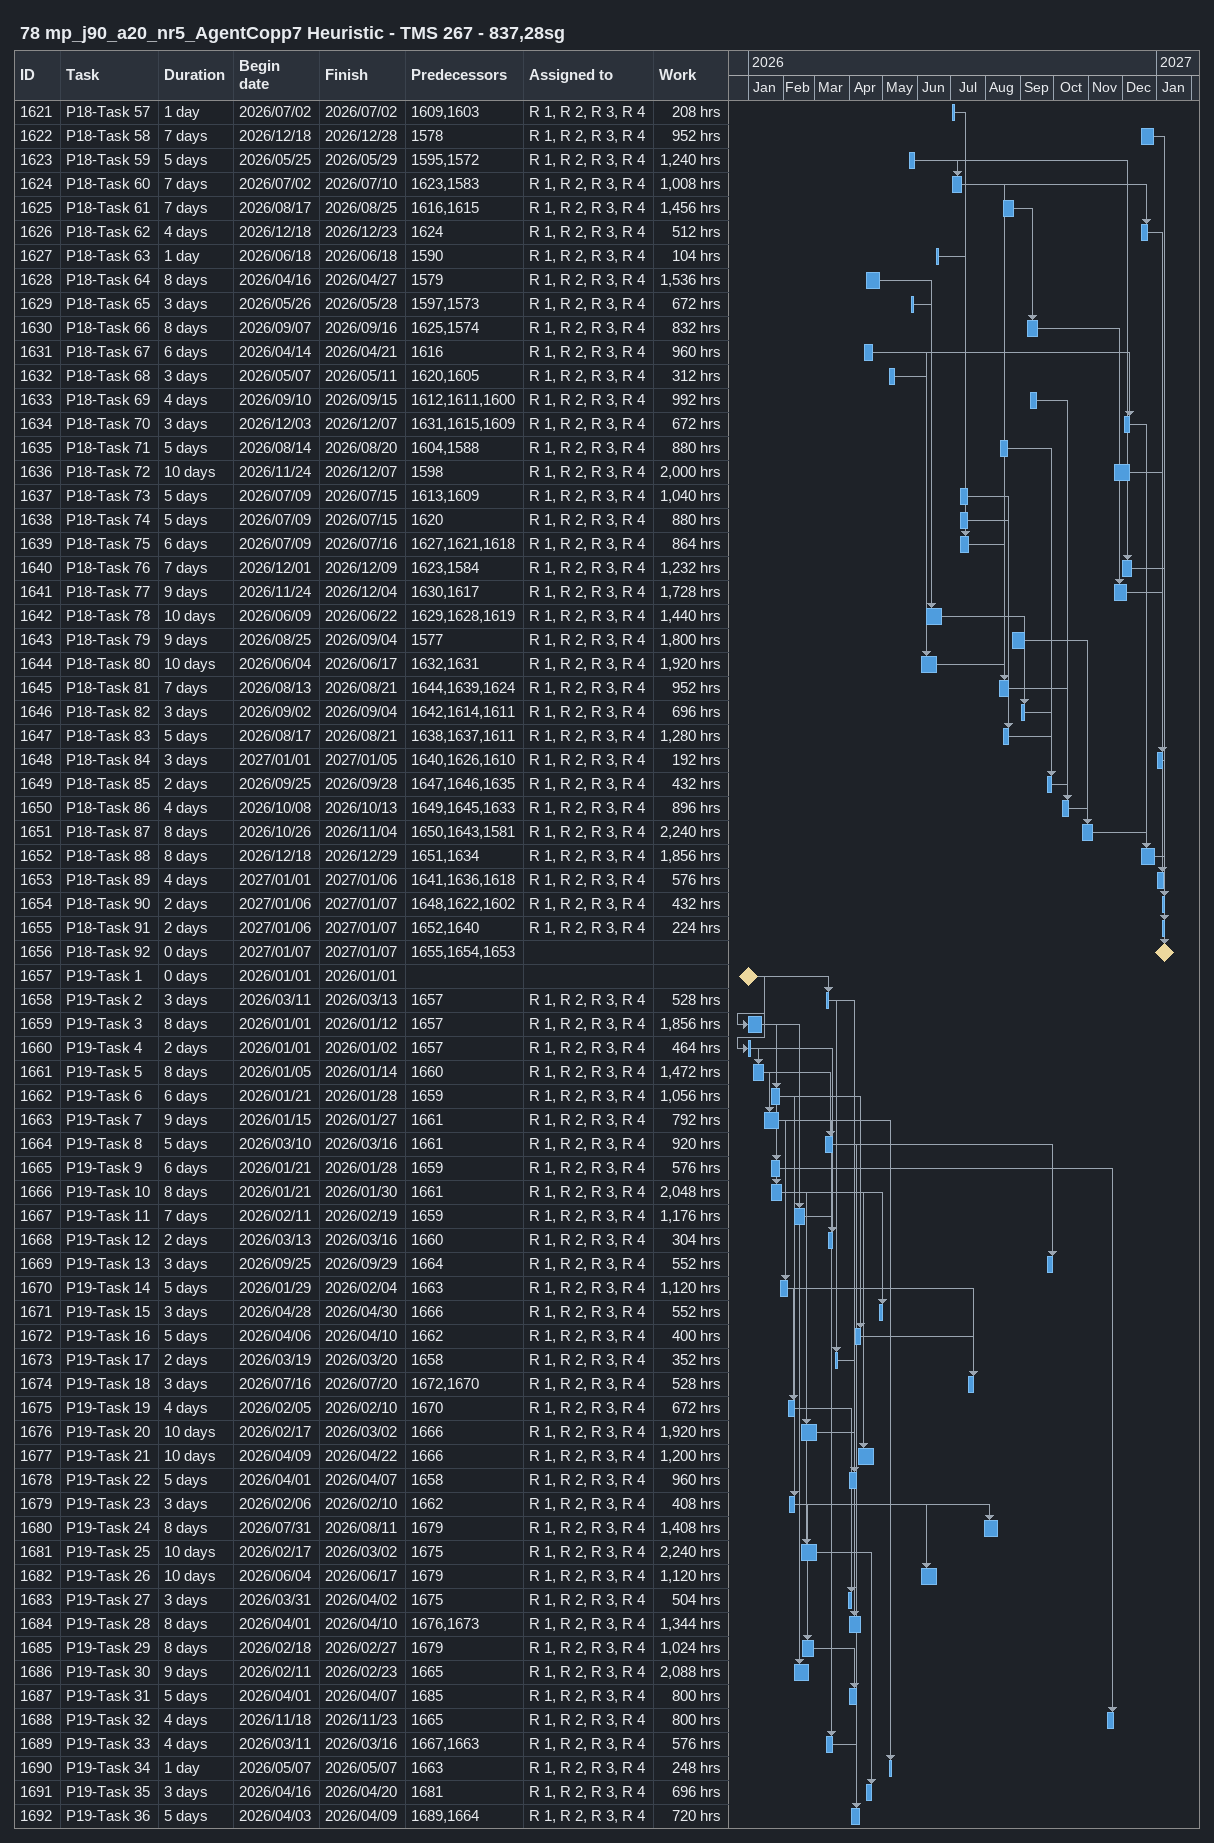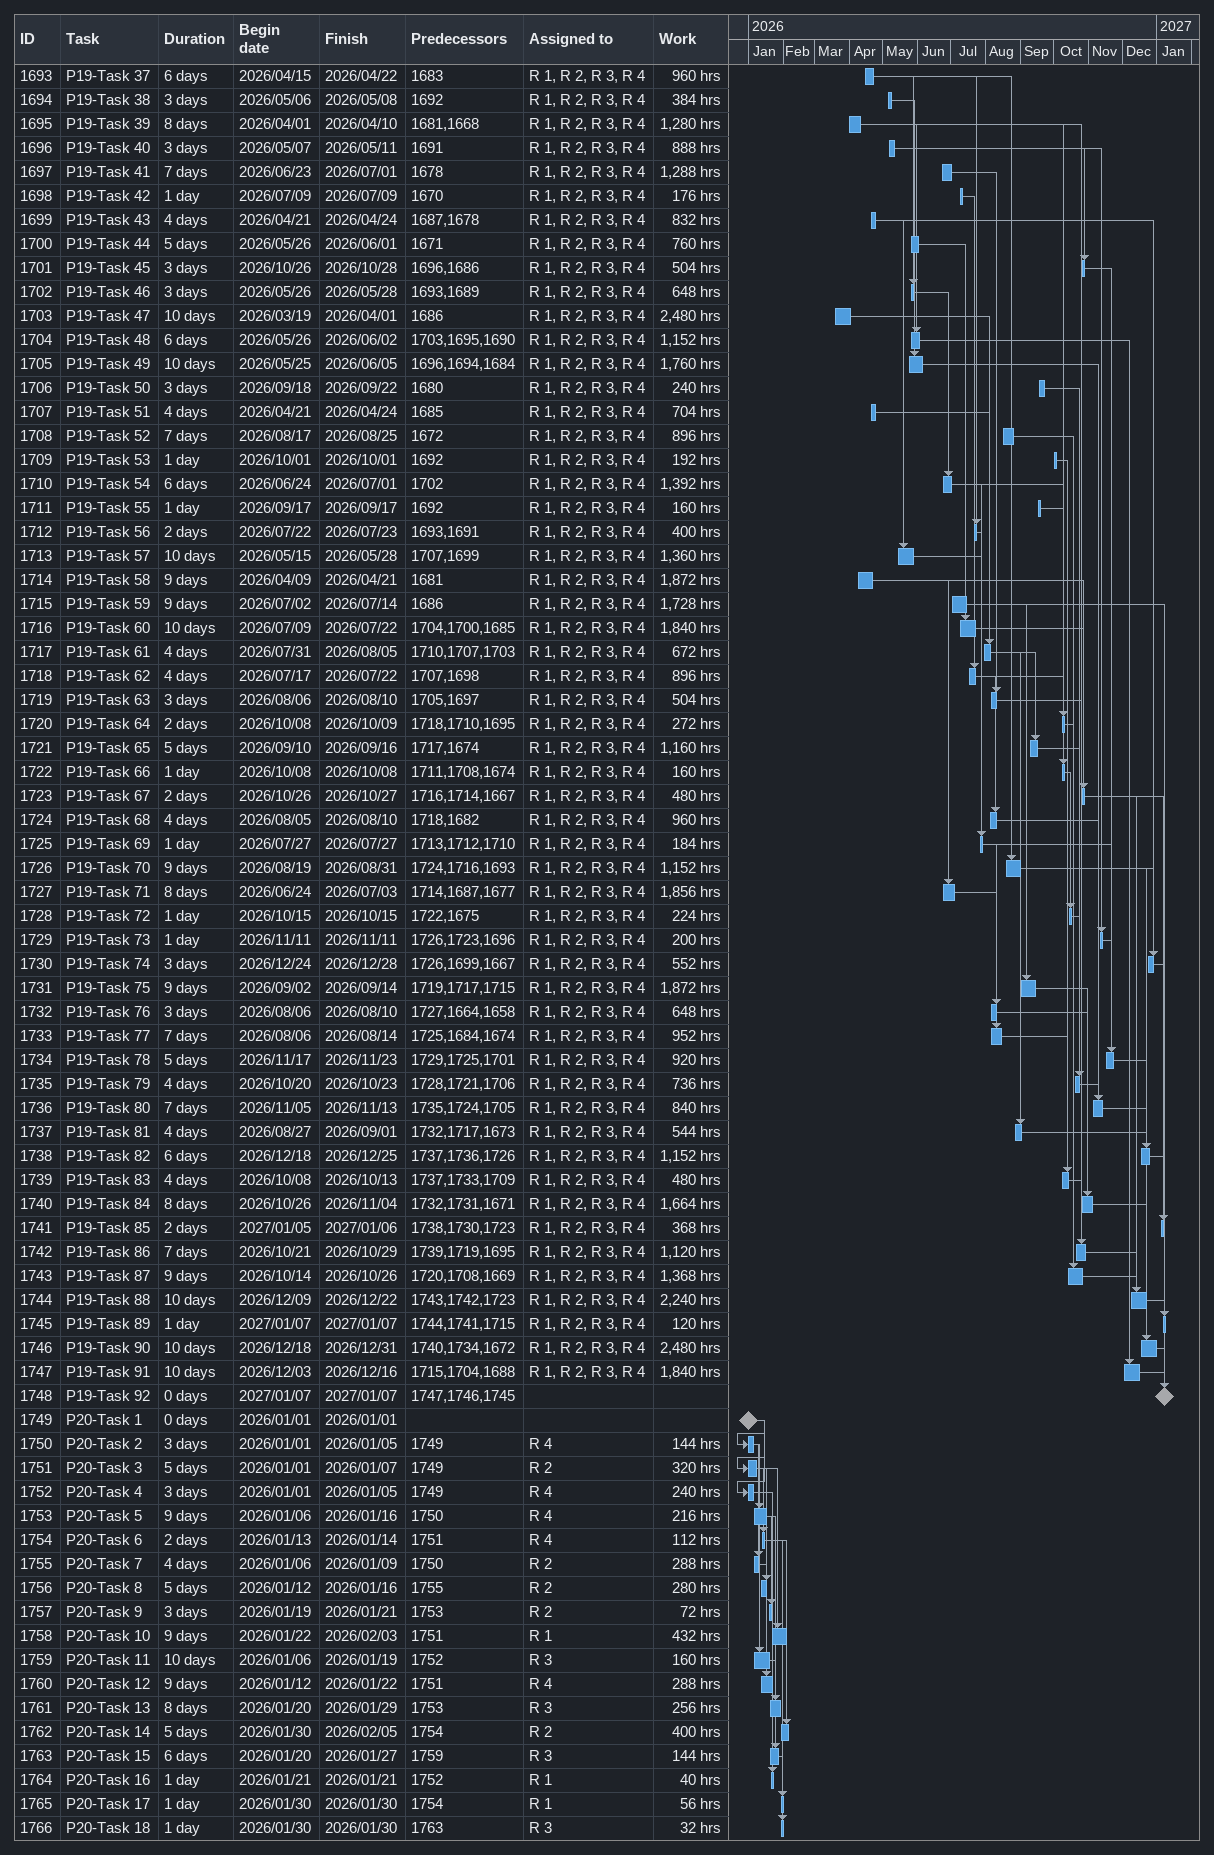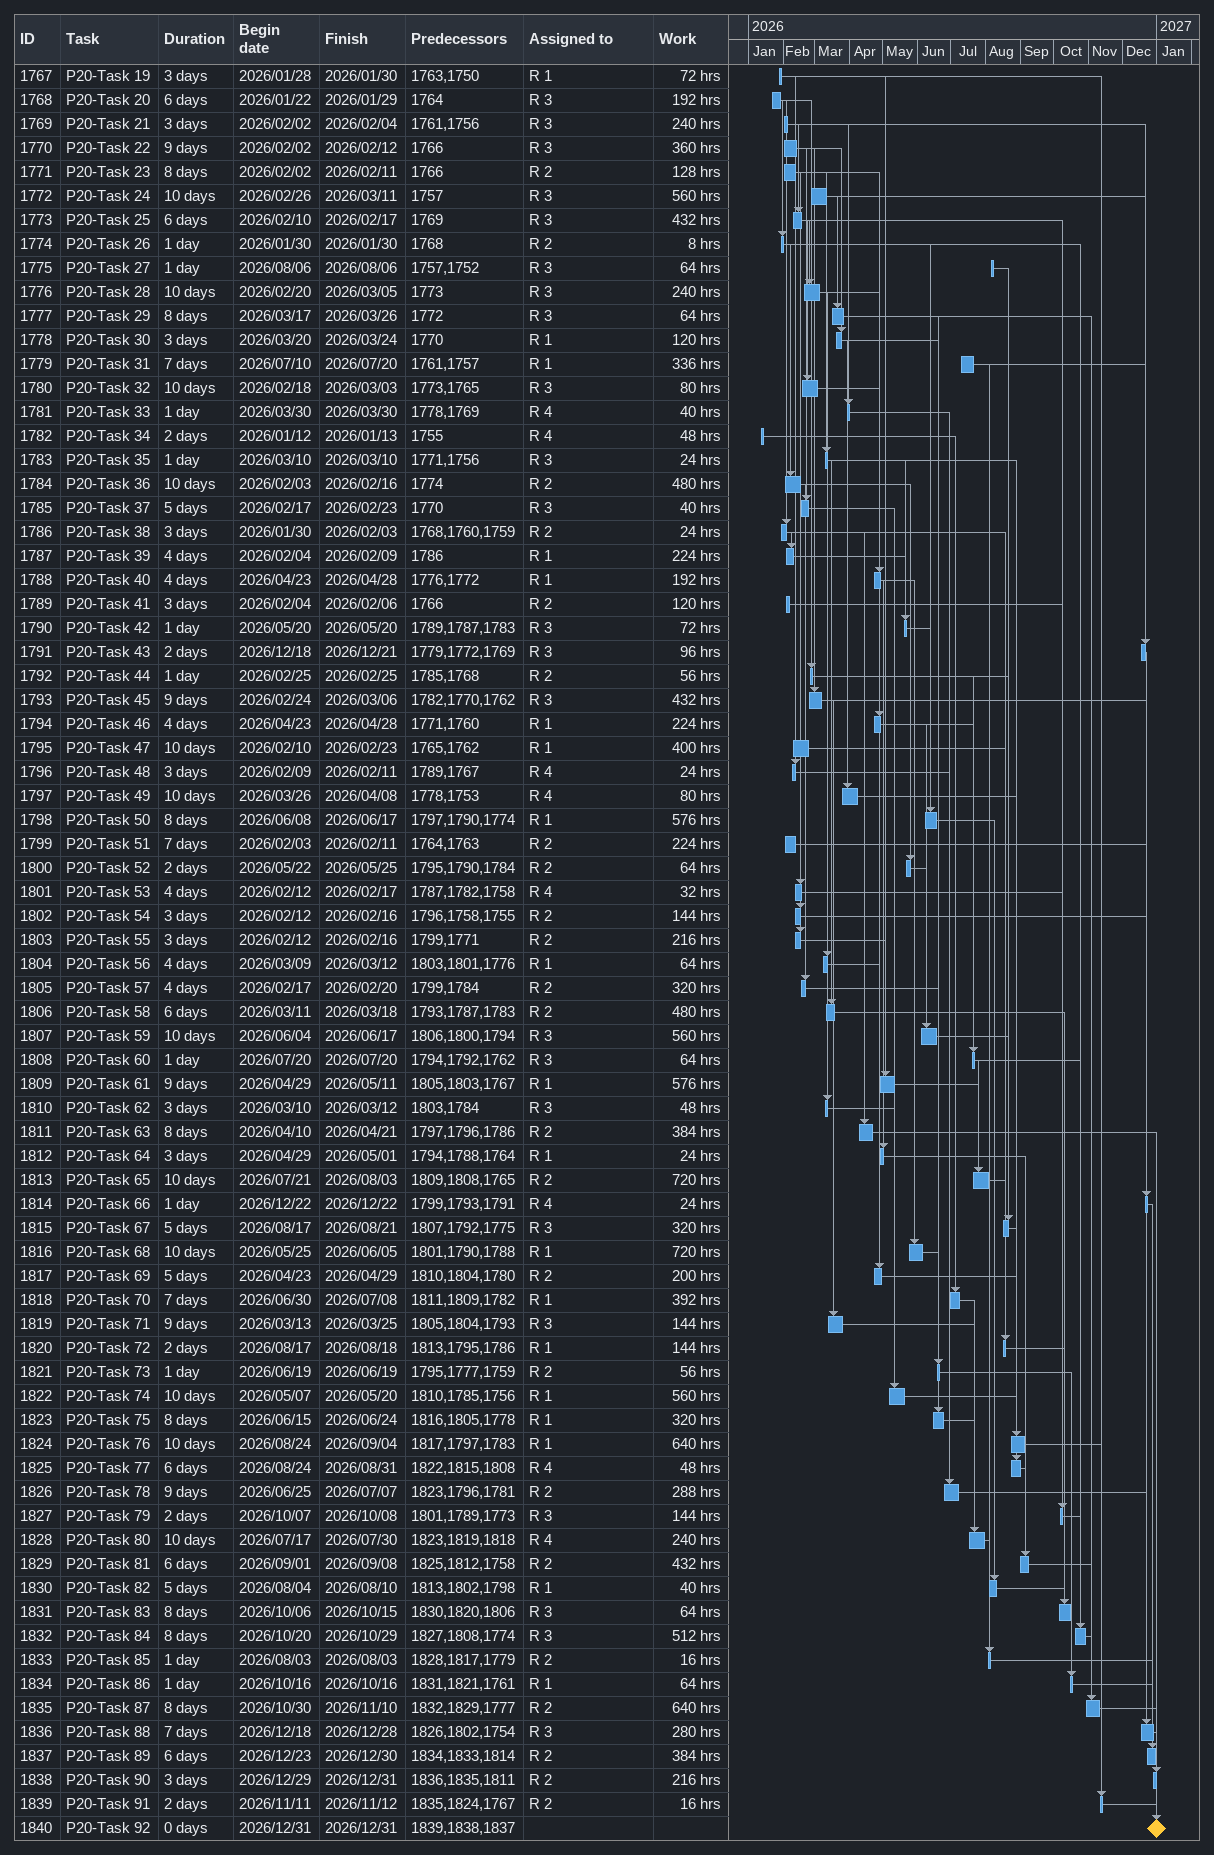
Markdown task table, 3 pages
78 mp_j90_a20_nr5_AgentCopp7 Heuristic - TMS 267 - 837,28sg

| ID | Task | Duration | Start | Finish | Predecessors | Resources | Work (h) |
|---|---|---|---|---|---|---|---|
| 1621 | P18-Task 57 | 1d | 2026-07-02 | 2026-07-02 | 1609, 1603 | R 1, R 2, R 3, R 4 | 208 |
| 1622 | P18-Task 58 | 7d | 2026-12-18 | 2026-12-28 | 1578 | R 1, R 2, R 3, R 4 | 952 |
| 1623 | P18-Task 59 | 5d | 2026-05-25 | 2026-05-29 | 1595, 1572 | R 1, R 2, R 3, R 4 | 1240 |
| 1624 | P18-Task 60 | 7d | 2026-07-02 | 2026-07-10 | 1623, 1583 | R 1, R 2, R 3, R 4 | 1008 |
| 1625 | P18-Task 61 | 7d | 2026-08-17 | 2026-08-25 | 1616, 1615 | R 1, R 2, R 3, R 4 | 1456 |
| 1626 | P18-Task 62 | 4d | 2026-12-18 | 2026-12-23 | 1624 | R 1, R 2, R 3, R 4 | 512 |
| 1627 | P18-Task 63 | 1d | 2026-06-18 | 2026-06-18 | 1590 | R 1, R 2, R 3, R 4 | 104 |
| 1628 | P18-Task 64 | 8d | 2026-04-16 | 2026-04-27 | 1579 | R 1, R 2, R 3, R 4 | 1536 |
| 1629 | P18-Task 65 | 3d | 2026-05-26 | 2026-05-28 | 1597, 1573 | R 1, R 2, R 3, R 4 | 672 |
| 1630 | P18-Task 66 | 8d | 2026-09-07 | 2026-09-16 | 1625, 1574 | R 1, R 2, R 3, R 4 | 832 |
| 1631 | P18-Task 67 | 6d | 2026-04-14 | 2026-04-21 | 1616 | R 1, R 2, R 3, R 4 | 960 |
| 1632 | P18-Task 68 | 3d | 2026-05-07 | 2026-05-11 | 1620, 1605 | R 1, R 2, R 3, R 4 | 312 |
| 1633 | P18-Task 69 | 4d | 2026-09-10 | 2026-09-15 | 1612, 1611, 1600 | R 1, R 2, R 3, R 4 | 992 |
| 1634 | P18-Task 70 | 3d | 2026-12-03 | 2026-12-07 | 1631, 1615, 1609 | R 1, R 2, R 3, R 4 | 672 |
| 1635 | P18-Task 71 | 5d | 2026-08-14 | 2026-08-20 | 1604, 1588 | R 1, R 2, R 3, R 4 | 880 |
| 1636 | P18-Task 72 | 10d | 2026-11-24 | 2026-12-07 | 1598 | R 1, R 2, R 3, R 4 | 2000 |
| 1637 | P18-Task 73 | 5d | 2026-07-09 | 2026-07-15 | 1613, 1609 | R 1, R 2, R 3, R 4 | 1040 |
| 1638 | P18-Task 74 | 5d | 2026-07-09 | 2026-07-15 | 1620 | R 1, R 2, R 3, R 4 | 880 |
| 1639 | P18-Task 75 | 6d | 2026-07-09 | 2026-07-16 | 1627, 1621, 1618 | R 1, R 2, R 3, R 4 | 864 |
| 1640 | P18-Task 76 | 7d | 2026-12-01 | 2026-12-09 | 1623, 1584 | R 1, R 2, R 3, R 4 | 1232 |
| 1641 | P18-Task 77 | 9d | 2026-11-24 | 2026-12-04 | 1630, 1617 | R 1, R 2, R 3, R 4 | 1728 |
| 1642 | P18-Task 78 | 10d | 2026-06-09 | 2026-06-22 | 1629, 1628, 1619 | R 1, R 2, R 3, R 4 | 1440 |
| 1643 | P18-Task 79 | 9d | 2026-08-25 | 2026-09-04 | 1577 | R 1, R 2, R 3, R 4 | 1800 |
| 1644 | P18-Task 80 | 10d | 2026-06-04 | 2026-06-17 | 1632, 1631 | R 1, R 2, R 3, R 4 | 1920 |
| 1645 | P18-Task 81 | 7d | 2026-08-13 | 2026-08-21 | 1644, 1639, 1624 | R 1, R 2, R 3, R 4 | 952 |
| 1646 | P18-Task 82 | 3d | 2026-09-02 | 2026-09-04 | 1642, 1614, 1611 | R 1, R 2, R 3, R 4 | 696 |
| 1647 | P18-Task 83 | 5d | 2026-08-17 | 2026-08-21 | 1638, 1637, 1611 | R 1, R 2, R 3, R 4 | 1280 |
| 1648 | P18-Task 84 | 3d | 2027-01-01 | 2027-01-05 | 1640, 1626, 1610 | R 1, R 2, R 3, R 4 | 192 |
| 1649 | P18-Task 85 | 2d | 2026-09-25 | 2026-09-28 | 1647, 1646, 1635 | R 1, R 2, R 3, R 4 | 432 |
| 1650 | P18-Task 86 | 4d | 2026-10-08 | 2026-10-13 | 1649, 1645, 1633 | R 1, R 2, R 3, R 4 | 896 |
| 1651 | P18-Task 87 | 8d | 2026-10-26 | 2026-11-04 | 1650, 1643, 1581 | R 1, R 2, R 3, R 4 | 2240 |
| 1652 | P18-Task 88 | 8d | 2026-12-18 | 2026-12-29 | 1651, 1634 | R 1, R 2, R 3, R 4 | 1856 |
| 1653 | P18-Task 89 | 4d | 2027-01-01 | 2027-01-06 | 1641, 1636, 1618 | R 1, R 2, R 3, R 4 | 576 |
| 1654 | P18-Task 90 | 2d | 2027-01-06 | 2027-01-07 | 1648, 1622, 1602 | R 1, R 2, R 3, R 4 | 432 |
| 1655 | P18-Task 91 | 2d | 2027-01-06 | 2027-01-07 | 1652, 1640 | R 1, R 2, R 3, R 4 | 224 |
| 1656 | P18-Task 92 | 0d | 2027-01-07 | 2027-01-07 | 1655, 1654, 1653 |  |  |
| 1657 | P19-Task 1 | 0d | 2026-01-01 | 2026-01-01 |  |  |  |
| 1658 | P19-Task 2 | 3d | 2026-03-11 | 2026-03-13 | 1657 | R 1, R 2, R 3, R 4 | 528 |
| 1659 | P19-Task 3 | 8d | 2026-01-01 | 2026-01-12 | 1657 | R 1, R 2, R 3, R 4 | 1856 |
| 1660 | P19-Task 4 | 2d | 2026-01-01 | 2026-01-02 | 1657 | R 1, R 2, R 3, R 4 | 464 |
| 1661 | P19-Task 5 | 8d | 2026-01-05 | 2026-01-14 | 1660 | R 1, R 2, R 3, R 4 | 1472 |
| 1662 | P19-Task 6 | 6d | 2026-01-21 | 2026-01-28 | 1659 | R 1, R 2, R 3, R 4 | 1056 |
| 1663 | P19-Task 7 | 9d | 2026-01-15 | 2026-01-27 | 1661 | R 1, R 2, R 3, R 4 | 792 |
| 1664 | P19-Task 8 | 5d | 2026-03-10 | 2026-03-16 | 1661 | R 1, R 2, R 3, R 4 | 920 |
| 1665 | P19-Task 9 | 6d | 2026-01-21 | 2026-01-28 | 1659 | R 1, R 2, R 3, R 4 | 576 |
| 1666 | P19-Task 10 | 8d | 2026-01-21 | 2026-01-30 | 1661 | R 1, R 2, R 3, R 4 | 2048 |
| 1667 | P19-Task 11 | 7d | 2026-02-11 | 2026-02-19 | 1659 | R 1, R 2, R 3, R 4 | 1176 |
| 1668 | P19-Task 12 | 2d | 2026-03-13 | 2026-03-16 | 1660 | R 1, R 2, R 3, R 4 | 304 |
| 1669 | P19-Task 13 | 3d | 2026-09-25 | 2026-09-29 | 1664 | R 1, R 2, R 3, R 4 | 552 |
| 1670 | P19-Task 14 | 5d | 2026-01-29 | 2026-02-04 | 1663 | R 1, R 2, R 3, R 4 | 1120 |
| 1671 | P19-Task 15 | 3d | 2026-04-28 | 2026-04-30 | 1666 | R 1, R 2, R 3, R 4 | 552 |
| 1672 | P19-Task 16 | 5d | 2026-04-06 | 2026-04-10 | 1662 | R 1, R 2, R 3, R 4 | 400 |
| 1673 | P19-Task 17 | 2d | 2026-03-19 | 2026-03-20 | 1658 | R 1, R 2, R 3, R 4 | 352 |
| 1674 | P19-Task 18 | 3d | 2026-07-16 | 2026-07-20 | 1672, 1670 | R 1, R 2, R 3, R 4 | 528 |
| 1675 | P19-Task 19 | 4d | 2026-02-05 | 2026-02-10 | 1670 | R 1, R 2, R 3, R 4 | 672 |
| 1676 | P19-Task 20 | 10d | 2026-02-17 | 2026-03-02 | 1666 | R 1, R 2, R 3, R 4 | 1920 |
| 1677 | P19-Task 21 | 10d | 2026-04-09 | 2026-04-22 | 1666 | R 1, R 2, R 3, R 4 | 1200 |
| 1678 | P19-Task 22 | 5d | 2026-04-01 | 2026-04-07 | 1658 | R 1, R 2, R 3, R 4 | 960 |
| 1679 | P19-Task 23 | 3d | 2026-02-06 | 2026-02-10 | 1662 | R 1, R 2, R 3, R 4 | 408 |
| 1680 | P19-Task 24 | 8d | 2026-07-31 | 2026-08-11 | 1679 | R 1, R 2, R 3, R 4 | 1408 |
| 1681 | P19-Task 25 | 10d | 2026-02-17 | 2026-03-02 | 1675 | R 1, R 2, R 3, R 4 | 2240 |
| 1682 | P19-Task 26 | 10d | 2026-06-04 | 2026-06-17 | 1679 | R 1, R 2, R 3, R 4 | 1120 |
| 1683 | P19-Task 27 | 3d | 2026-03-31 | 2026-04-02 | 1675 | R 1, R 2, R 3, R 4 | 504 |
| 1684 | P19-Task 28 | 8d | 2026-04-01 | 2026-04-10 | 1676, 1673 | R 1, R 2, R 3, R 4 | 1344 |
| 1685 | P19-Task 29 | 8d | 2026-02-18 | 2026-02-27 | 1679 | R 1, R 2, R 3, R 4 | 1024 |
| 1686 | P19-Task 30 | 9d | 2026-02-11 | 2026-02-23 | 1665 | R 1, R 2, R 3, R 4 | 2088 |
| 1687 | P19-Task 31 | 5d | 2026-04-01 | 2026-04-07 | 1685 | R 1, R 2, R 3, R 4 | 800 |
| 1688 | P19-Task 32 | 4d | 2026-11-18 | 2026-11-23 | 1665 | R 1, R 2, R 3, R 4 | 800 |
| 1689 | P19-Task 33 | 4d | 2026-03-11 | 2026-03-16 | 1667, 1663 | R 1, R 2, R 3, R 4 | 576 |
| 1690 | P19-Task 34 | 1d | 2026-05-07 | 2026-05-07 | 1663 | R 1, R 2, R 3, R 4 | 248 |
| 1691 | P19-Task 35 | 3d | 2026-04-16 | 2026-04-20 | 1681 | R 1, R 2, R 3, R 4 | 696 |
| 1692 | P19-Task 36 | 5d | 2026-04-03 | 2026-04-09 | 1689, 1664 | R 1, R 2, R 3, R 4 | 720 |
| 1693 | P19-Task 37 | 6d | 2026-04-15 | 2026-04-22 | 1683 | R 1, R 2, R 3, R 4 | 960 |
| 1694 | P19-Task 38 | 3d | 2026-05-06 | 2026-05-08 | 1692 | R 1, R 2, R 3, R 4 | 384 |
| 1695 | P19-Task 39 | 8d | 2026-04-01 | 2026-04-10 | 1681, 1668 | R 1, R 2, R 3, R 4 | 1280 |
| 1696 | P19-Task 40 | 3d | 2026-05-07 | 2026-05-11 | 1691 | R 1, R 2, R 3, R 4 | 888 |
| 1697 | P19-Task 41 | 7d | 2026-06-23 | 2026-07-01 | 1678 | R 1, R 2, R 3, R 4 | 1288 |
| 1698 | P19-Task 42 | 1d | 2026-07-09 | 2026-07-09 | 1670 | R 1, R 2, R 3, R 4 | 176 |
| 1699 | P19-Task 43 | 4d | 2026-04-21 | 2026-04-24 | 1687, 1678 | R 1, R 2, R 3, R 4 | 832 |
| 1700 | P19-Task 44 | 5d | 2026-05-26 | 2026-06-01 | 1671 | R 1, R 2, R 3, R 4 | 760 |
| 1701 | P19-Task 45 | 3d | 2026-10-26 | 2026-10-28 | 1696, 1686 | R 1, R 2, R 3, R 4 | 504 |
| 1702 | P19-Task 46 | 3d | 2026-05-26 | 2026-05-28 | 1693, 1689 | R 1, R 2, R 3, R 4 | 648 |
| 1703 | P19-Task 47 | 10d | 2026-03-19 | 2026-04-01 | 1686 | R 1, R 2, R 3, R 4 | 2480 |
| 1704 | P19-Task 48 | 6d | 2026-05-26 | 2026-06-02 | 1703, 1695, 1690 | R 1, R 2, R 3, R 4 | 1152 |
| 1705 | P19-Task 49 | 10d | 2026-05-25 | 2026-06-05 | 1696, 1694, 1684 | R 1, R 2, R 3, R 4 | 1760 |
| 1706 | P19-Task 50 | 3d | 2026-09-18 | 2026-09-22 | 1680 | R 1, R 2, R 3, R 4 | 240 |
| 1707 | P19-Task 51 | 4d | 2026-04-21 | 2026-04-24 | 1685 | R 1, R 2, R 3, R 4 | 704 |
| 1708 | P19-Task 52 | 7d | 2026-08-17 | 2026-08-25 | 1672 | R 1, R 2, R 3, R 4 | 896 |
| 1709 | P19-Task 53 | 1d | 2026-10-01 | 2026-10-01 | 1692 | R 1, R 2, R 3, R 4 | 192 |
| 1710 | P19-Task 54 | 6d | 2026-06-24 | 2026-07-01 | 1702 | R 1, R 2, R 3, R 4 | 1392 |
| 1711 | P19-Task 55 | 1d | 2026-09-17 | 2026-09-17 | 1692 | R 1, R 2, R 3, R 4 | 160 |
| 1712 | P19-Task 56 | 2d | 2026-07-22 | 2026-07-23 | 1693, 1691 | R 1, R 2, R 3, R 4 | 400 |
| 1713 | P19-Task 57 | 10d | 2026-05-15 | 2026-05-28 | 1707, 1699 | R 1, R 2, R 3, R 4 | 1360 |
| 1714 | P19-Task 58 | 9d | 2026-04-09 | 2026-04-21 | 1681 | R 1, R 2, R 3, R 4 | 1872 |
| 1715 | P19-Task 59 | 9d | 2026-07-02 | 2026-07-14 | 1686 | R 1, R 2, R 3, R 4 | 1728 |
| 1716 | P19-Task 60 | 10d | 2026-07-09 | 2026-07-22 | 1704, 1700, 1685 | R 1, R 2, R 3, R 4 | 1840 |
| 1717 | P19-Task 61 | 4d | 2026-07-31 | 2026-08-05 | 1710, 1707, 1703 | R 1, R 2, R 3, R 4 | 672 |
| 1718 | P19-Task 62 | 4d | 2026-07-17 | 2026-07-22 | 1707, 1698 | R 1, R 2, R 3, R 4 | 896 |
| 1719 | P19-Task 63 | 3d | 2026-08-06 | 2026-08-10 | 1705, 1697 | R 1, R 2, R 3, R 4 | 504 |
| 1720 | P19-Task 64 | 2d | 2026-10-08 | 2026-10-09 | 1718, 1710, 1695 | R 1, R 2, R 3, R 4 | 272 |
| 1721 | P19-Task 65 | 5d | 2026-09-10 | 2026-09-16 | 1717, 1674 | R 1, R 2, R 3, R 4 | 1160 |
| 1722 | P19-Task 66 | 1d | 2026-10-08 | 2026-10-08 | 1711, 1708, 1674 | R 1, R 2, R 3, R 4 | 160 |
| 1723 | P19-Task 67 | 2d | 2026-10-26 | 2026-10-27 | 1716, 1714, 1667 | R 1, R 2, R 3, R 4 | 480 |
| 1724 | P19-Task 68 | 4d | 2026-08-05 | 2026-08-10 | 1718, 1682 | R 1, R 2, R 3, R 4 | 960 |
| 1725 | P19-Task 69 | 1d | 2026-07-27 | 2026-07-27 | 1713, 1712, 1710 | R 1, R 2, R 3, R 4 | 184 |
| 1726 | P19-Task 70 | 9d | 2026-08-19 | 2026-08-31 | 1724, 1716, 1693 | R 1, R 2, R 3, R 4 | 1152 |
| 1727 | P19-Task 71 | 8d | 2026-06-24 | 2026-07-03 | 1714, 1687, 1677 | R 1, R 2, R 3, R 4 | 1856 |
| 1728 | P19-Task 72 | 1d | 2026-10-15 | 2026-10-15 | 1722, 1675 | R 1, R 2, R 3, R 4 | 224 |
| 1729 | P19-Task 73 | 1d | 2026-11-11 | 2026-11-11 | 1726, 1723, 1696 | R 1, R 2, R 3, R 4 | 200 |
| 1730 | P19-Task 74 | 3d | 2026-12-24 | 2026-12-28 | 1726, 1699, 1667 | R 1, R 2, R 3, R 4 | 552 |
| 1731 | P19-Task 75 | 9d | 2026-09-02 | 2026-09-14 | 1719, 1717, 1715 | R 1, R 2, R 3, R 4 | 1872 |
| 1732 | P19-Task 76 | 3d | 2026-08-06 | 2026-08-10 | 1727, 1664, 1658 | R 1, R 2, R 3, R 4 | 648 |
| 1733 | P19-Task 77 | 7d | 2026-08-06 | 2026-08-14 | 1725, 1684, 1674 | R 1, R 2, R 3, R 4 | 952 |
| 1734 | P19-Task 78 | 5d | 2026-11-17 | 2026-11-23 | 1729, 1725, 1701 | R 1, R 2, R 3, R 4 | 920 |
| 1735 | P19-Task 79 | 4d | 2026-10-20 | 2026-10-23 | 1728, 1721, 1706 | R 1, R 2, R 3, R 4 | 736 |
| 1736 | P19-Task 80 | 7d | 2026-11-05 | 2026-11-13 | 1735, 1724, 1705 | R 1, R 2, R 3, R 4 | 840 |
| 1737 | P19-Task 81 | 4d | 2026-08-27 | 2026-09-01 | 1732, 1717, 1673 | R 1, R 2, R 3, R 4 | 544 |
| 1738 | P19-Task 82 | 6d | 2026-12-18 | 2026-12-25 | 1737, 1736, 1726 | R 1, R 2, R 3, R 4 | 1152 |
| 1739 | P19-Task 83 | 4d | 2026-10-08 | 2026-10-13 | 1737, 1733, 1709 | R 1, R 2, R 3, R 4 | 480 |
| 1740 | P19-Task 84 | 8d | 2026-10-26 | 2026-11-04 | 1732, 1731, 1671 | R 1, R 2, R 3, R 4 | 1664 |
| 1741 | P19-Task 85 | 2d | 2027-01-05 | 2027-01-06 | 1738, 1730, 1723 | R 1, R 2, R 3, R 4 | 368 |
| 1742 | P19-Task 86 | 7d | 2026-10-21 | 2026-10-29 | 1739, 1719, 1695 | R 1, R 2, R 3, R 4 | 1120 |
| 1743 | P19-Task 87 | 9d | 2026-10-14 | 2026-10-26 | 1720, 1708, 1669 | R 1, R 2, R 3, R 4 | 1368 |
| 1744 | P19-Task 88 | 10d | 2026-12-09 | 2026-12-22 | 1743, 1742, 1723 | R 1, R 2, R 3, R 4 | 2240 |
| 1745 | P19-Task 89 | 1d | 2027-01-07 | 2027-01-07 | 1744, 1741, 1715 | R 1, R 2, R 3, R 4 | 120 |
| 1746 | P19-Task 90 | 10d | 2026-12-18 | 2026-12-31 | 1740, 1734, 1672 | R 1, R 2, R 3, R 4 | 2480 |
| 1747 | P19-Task 91 | 10d | 2026-12-03 | 2026-12-16 | 1715, 1704, 1688 | R 1, R 2, R 3, R 4 | 1840 |
| 1748 | P19-Task 92 | 0d | 2027-01-07 | 2027-01-07 | 1747, 1746, 1745 |  |  |
| 1749 | P20-Task 1 | 0d | 2026-01-01 | 2026-01-01 |  |  |  |
| 1750 | P20-Task 2 | 3d | 2026-01-01 | 2026-01-05 | 1749 | R 4 | 144 |
| 1751 | P20-Task 3 | 5d | 2026-01-01 | 2026-01-07 | 1749 | R 2 | 320 |
| 1752 | P20-Task 4 | 3d | 2026-01-01 | 2026-01-05 | 1749 | R 4 | 240 |
| 1753 | P20-Task 5 | 9d | 2026-01-06 | 2026-01-16 | 1750 | R 4 | 216 |
| 1754 | P20-Task 6 | 2d | 2026-01-13 | 2026-01-14 | 1751 | R 4 | 112 |
| 1755 | P20-Task 7 | 4d | 2026-01-06 | 2026-01-09 | 1750 | R 2 | 288 |
| 1756 | P20-Task 8 | 5d | 2026-01-12 | 2026-01-16 | 1755 | R 2 | 280 |
| 1757 | P20-Task 9 | 3d | 2026-01-19 | 2026-01-21 | 1753 | R 2 | 72 |
| 1758 | P20-Task 10 | 9d | 2026-01-22 | 2026-02-03 | 1751 | R 1 | 432 |
| 1759 | P20-Task 11 | 10d | 2026-01-06 | 2026-01-19 | 1752 | R 3 | 160 |
| 1760 | P20-Task 12 | 9d | 2026-01-12 | 2026-01-22 | 1751 | R 4 | 288 |
| 1761 | P20-Task 13 | 8d | 2026-01-20 | 2026-01-29 | 1753 | R 3 | 256 |
| 1762 | P20-Task 14 | 5d | 2026-01-30 | 2026-02-05 | 1754 | R 2 | 400 |
| 1763 | P20-Task 15 | 6d | 2026-01-20 | 2026-01-27 | 1759 | R 3 | 144 |
| 1764 | P20-Task 16 | 1d | 2026-01-21 | 2026-01-21 | 1752 | R 1 | 40 |
| 1765 | P20-Task 17 | 1d | 2026-01-30 | 2026-01-30 | 1754 | R 1 | 56 |
| 1766 | P20-Task 18 | 1d | 2026-01-30 | 2026-01-30 | 1763 | R 3 | 32 |
| 1767 | P20-Task 19 | 3d | 2026-01-28 | 2026-01-30 | 1763, 1750 | R 1 | 72 |
| 1768 | P20-Task 20 | 6d | 2026-01-22 | 2026-01-29 | 1764 | R 3 | 192 |
| 1769 | P20-Task 21 | 3d | 2026-02-02 | 2026-02-04 | 1761, 1756 | R 3 | 240 |
| 1770 | P20-Task 22 | 9d | 2026-02-02 | 2026-02-12 | 1766 | R 3 | 360 |
| 1771 | P20-Task 23 | 8d | 2026-02-02 | 2026-02-11 | 1766 | R 2 | 128 |
| 1772 | P20-Task 24 | 10d | 2026-02-26 | 2026-03-11 | 1757 | R 3 | 560 |
| 1773 | P20-Task 25 | 6d | 2026-02-10 | 2026-02-17 | 1769 | R 3 | 432 |
| 1774 | P20-Task 26 | 1d | 2026-01-30 | 2026-01-30 | 1768 | R 2 | 8 |
| 1775 | P20-Task 27 | 1d | 2026-08-06 | 2026-08-06 | 1757, 1752 | R 3 | 64 |
| 1776 | P20-Task 28 | 10d | 2026-02-20 | 2026-03-05 | 1773 | R 3 | 240 |
| 1777 | P20-Task 29 | 8d | 2026-03-17 | 2026-03-26 | 1772 | R 3 | 64 |
| 1778 | P20-Task 30 | 3d | 2026-03-20 | 2026-03-24 | 1770 | R 1 | 120 |
| 1779 | P20-Task 31 | 7d | 2026-07-10 | 2026-07-20 | 1761, 1757 | R 1 | 336 |
| 1780 | P20-Task 32 | 10d | 2026-02-18 | 2026-03-03 | 1773, 1765 | R 3 | 80 |
| 1781 | P20-Task 33 | 1d | 2026-03-30 | 2026-03-30 | 1778, 1769 | R 4 | 40 |
| 1782 | P20-Task 34 | 2d | 2026-01-12 | 2026-01-13 | 1755 | R 4 | 48 |
| 1783 | P20-Task 35 | 1d | 2026-03-10 | 2026-03-10 | 1771, 1756 | R 3 | 24 |
| 1784 | P20-Task 36 | 10d | 2026-02-03 | 2026-02-16 | 1774 | R 2 | 480 |
| 1785 | P20-Task 37 | 5d | 2026-02-17 | 2026-02-23 | 1770 | R 3 | 40 |
| 1786 | P20-Task 38 | 3d | 2026-01-30 | 2026-02-03 | 1768, 1760, 1759 | R 2 | 24 |
| 1787 | P20-Task 39 | 4d | 2026-02-04 | 2026-02-09 | 1786 | R 1 | 224 |
| 1788 | P20-Task 40 | 4d | 2026-04-23 | 2026-04-28 | 1776, 1772 | R 1 | 192 |
| 1789 | P20-Task 41 | 3d | 2026-02-04 | 2026-02-06 | 1766 | R 2 | 120 |
| 1790 | P20-Task 42 | 1d | 2026-05-20 | 2026-05-20 | 1789, 1787, 1783 | R 3 | 72 |
| 1791 | P20-Task 43 | 2d | 2026-12-18 | 2026-12-21 | 1779, 1772, 1769 | R 3 | 96 |
| 1792 | P20-Task 44 | 1d | 2026-02-25 | 2026-02-25 | 1785, 1768 | R 2 | 56 |
| 1793 | P20-Task 45 | 9d | 2026-02-24 | 2026-03-06 | 1782, 1770, 1762 | R 3 | 432 |
| 1794 | P20-Task 46 | 4d | 2026-04-23 | 2026-04-28 | 1771, 1760 | R 1 | 224 |
| 1795 | P20-Task 47 | 10d | 2026-02-10 | 2026-02-23 | 1765, 1762 | R 1 | 400 |
| 1796 | P20-Task 48 | 3d | 2026-02-09 | 2026-02-11 | 1789, 1767 | R 4 | 24 |
| 1797 | P20-Task 49 | 10d | 2026-03-26 | 2026-04-08 | 1778, 1753 | R 4 | 80 |
| 1798 | P20-Task 50 | 8d | 2026-06-08 | 2026-06-17 | 1797, 1790, 1774 | R 1 | 576 |
| 1799 | P20-Task 51 | 7d | 2026-02-03 | 2026-02-11 | 1764, 1763 | R 2 | 224 |
| 1800 | P20-Task 52 | 2d | 2026-05-22 | 2026-05-25 | 1795, 1790, 1784 | R 2 | 64 |
| 1801 | P20-Task 53 | 4d | 2026-02-12 | 2026-02-17 | 1787, 1782, 1758 | R 4 | 32 |
| 1802 | P20-Task 54 | 3d | 2026-02-12 | 2026-02-16 | 1796, 1758, 1755 | R 2 | 144 |
| 1803 | P20-Task 55 | 3d | 2026-02-12 | 2026-02-16 | 1799, 1771 | R 2 | 216 |
| 1804 | P20-Task 56 | 4d | 2026-03-09 | 2026-03-12 | 1803, 1801, 1776 | R 1 | 64 |
| 1805 | P20-Task 57 | 4d | 2026-02-17 | 2026-02-20 | 1799, 1784 | R 2 | 320 |
| 1806 | P20-Task 58 | 6d | 2026-03-11 | 2026-03-18 | 1793, 1787, 1783 | R 2 | 480 |
| 1807 | P20-Task 59 | 10d | 2026-06-04 | 2026-06-17 | 1806, 1800, 1794 | R 3 | 560 |
| 1808 | P20-Task 60 | 1d | 2026-07-20 | 2026-07-20 | 1794, 1792, 1762 | R 3 | 64 |
| 1809 | P20-Task 61 | 9d | 2026-04-29 | 2026-05-11 | 1805, 1803, 1767 | R 1 | 576 |
| 1810 | P20-Task 62 | 3d | 2026-03-10 | 2026-03-12 | 1803, 1784 | R 3 | 48 |
| 1811 | P20-Task 63 | 8d | 2026-04-10 | 2026-04-21 | 1797, 1796, 1786 | R 2 | 384 |
| 1812 | P20-Task 64 | 3d | 2026-04-29 | 2026-05-01 | 1794, 1788, 1764 | R 1 | 24 |
| 1813 | P20-Task 65 | 10d | 2026-07-21 | 2026-08-03 | 1809, 1808, 1765 | R 2 | 720 |
| 1814 | P20-Task 66 | 1d | 2026-12-22 | 2026-12-22 | 1799, 1793, 1791 | R 4 | 24 |
| 1815 | P20-Task 67 | 5d | 2026-08-17 | 2026-08-21 | 1807, 1792, 1775 | R 3 | 320 |
| 1816 | P20-Task 68 | 10d | 2026-05-25 | 2026-06-05 | 1801, 1790, 1788 | R 1 | 720 |
| 1817 | P20-Task 69 | 5d | 2026-04-23 | 2026-04-29 | 1810, 1804, 1780 | R 2 | 200 |
| 1818 | P20-Task 70 | 7d | 2026-06-30 | 2026-07-08 | 1811, 1809, 1782 | R 1 | 392 |
| 1819 | P20-Task 71 | 9d | 2026-03-13 | 2026-03-25 | 1805, 1804, 1793 | R 3 | 144 |
| 1820 | P20-Task 72 | 2d | 2026-08-17 | 2026-08-18 | 1813, 1795, 1786 | R 1 | 144 |
| 1821 | P20-Task 73 | 1d | 2026-06-19 | 2026-06-19 | 1795, 1777, 1759 | R 2 | 56 |
| 1822 | P20-Task 74 | 10d | 2026-05-07 | 2026-05-20 | 1810, 1785, 1756 | R 1 | 560 |
| 1823 | P20-Task 75 | 8d | 2026-06-15 | 2026-06-24 | 1816, 1805, 1778 | R 1 | 320 |
| 1824 | P20-Task 76 | 10d | 2026-08-24 | 2026-09-04 | 1817, 1797, 1783 | R 1 | 640 |
| 1825 | P20-Task 77 | 6d | 2026-08-24 | 2026-08-31 | 1822, 1815, 1808 | R 4 | 48 |
| 1826 | P20-Task 78 | 9d | 2026-06-25 | 2026-07-07 | 1823, 1796, 1781 | R 2 | 288 |
| 1827 | P20-Task 79 | 2d | 2026-10-07 | 2026-10-08 | 1801, 1789, 1773 | R 3 | 144 |
| 1828 | P20-Task 80 | 10d | 2026-07-17 | 2026-07-30 | 1823, 1819, 1818 | R 4 | 240 |
| 1829 | P20-Task 81 | 6d | 2026-09-01 | 2026-09-08 | 1825, 1812, 1758 | R 2 | 432 |
| 1830 | P20-Task 82 | 5d | 2026-08-04 | 2026-08-10 | 1813, 1802, 1798 | R 1 | 40 |
| 1831 | P20-Task 83 | 8d | 2026-10-06 | 2026-10-15 | 1830, 1820, 1806 | R 3 | 64 |
| 1832 | P20-Task 84 | 8d | 2026-10-20 | 2026-10-29 | 1827, 1808, 1774 | R 3 | 512 |
| 1833 | P20-Task 85 | 1d | 2026-08-03 | 2026-08-03 | 1828, 1817, 1779 | R 2 | 16 |
| 1834 | P20-Task 86 | 1d | 2026-10-16 | 2026-10-16 | 1831, 1821, 1761 | R 1 | 64 |
| 1835 | P20-Task 87 | 8d | 2026-10-30 | 2026-11-10 | 1832, 1829, 1777 | R 2 | 640 |
| 1836 | P20-Task 88 | 7d | 2026-12-18 | 2026-12-28 | 1826, 1802, 1754 | R 3 | 280 |
| 1837 | P20-Task 89 | 6d | 2026-12-23 | 2026-12-30 | 1834, 1833, 1814 | R 2 | 384 |
| 1838 | P20-Task 90 | 3d | 2026-12-29 | 2026-12-31 | 1836, 1835, 1811 | R 2 | 216 |
| 1839 | P20-Task 91 | 2d | 2026-11-11 | 2026-11-12 | 1835, 1824, 1767 | R 2 | 16 |
| 1840 | P20-Task 92 | 0d | 2026-12-31 | 2026-12-31 | 1839, 1838, 1837 |  |  |
